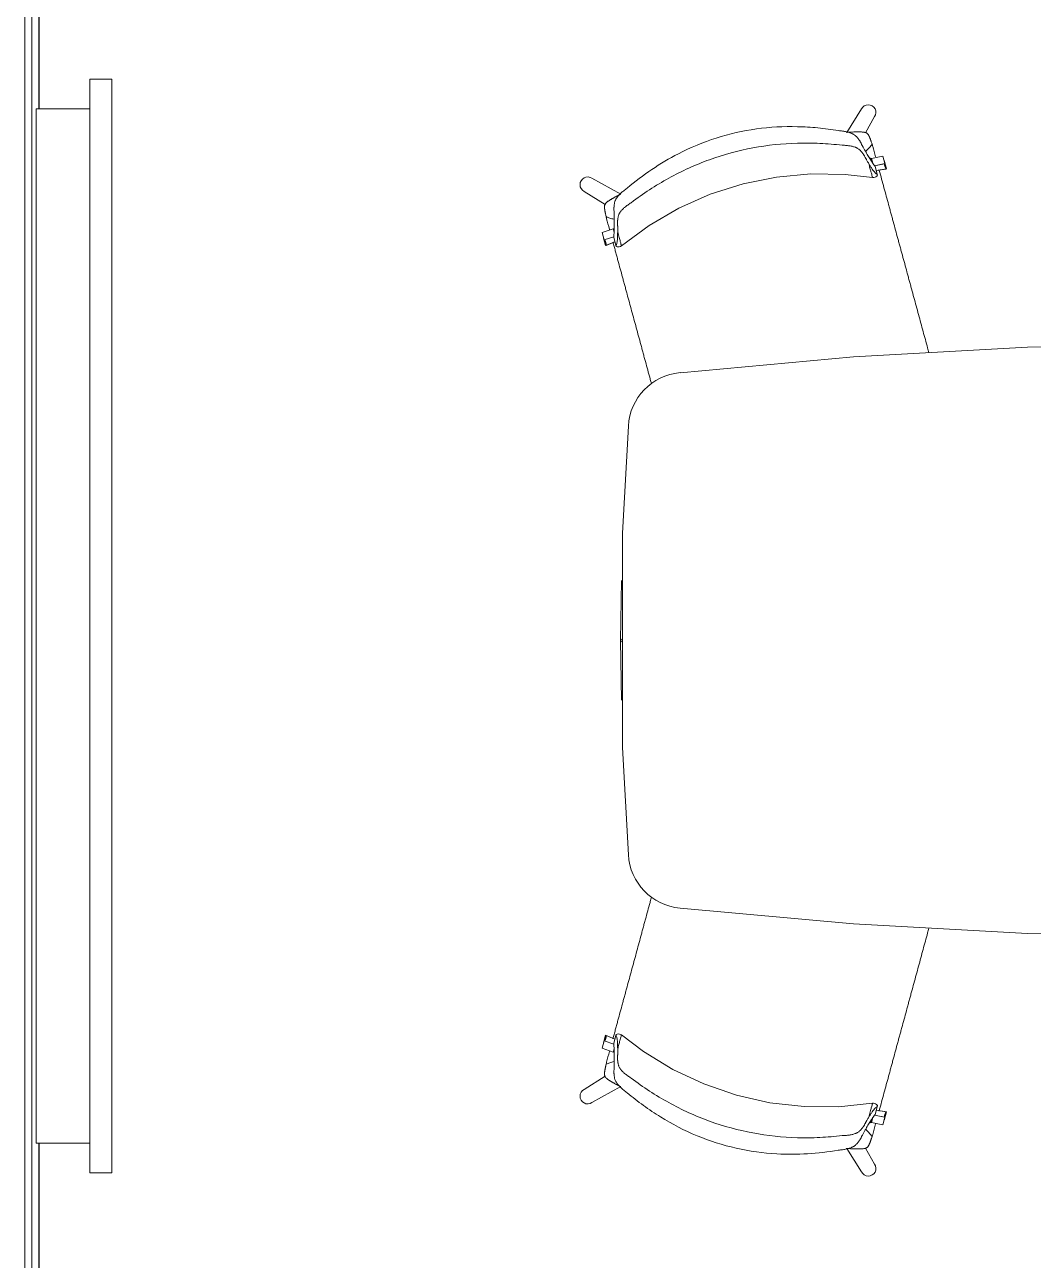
# Model space of a CAD drawing. Header units: millimetres. Extents: x 90978 to 295199, y -4084 to 97293.
# Drawn here: x 168356 to 170091, y 20368 to 22495 of the extents above; entities that cross this region are included whole.
import ezdxf

# ---------------------------------------------------------------- set-up
doc = ezdxf.new("R2010")
doc.units = ezdxf.units.MM
doc.header["$MEASUREMENT"] = 0
doc.layers.get('0').update_dxf_attribs({"linetype": 'CONTINUOUS'})
for name, color, linetype, lineweight in [('A-DETL-THIN', 8, 'CONTINUOUS', 9), ('CSM-STL-XX-ZZ-M3-A-XXXX-00001_detached _19_04_21__rvt-1-Level 0$0$A-WALL', 7, 'CONTINUOUS', 9), ('CSM-STL-XX-ZZ-M3-A-XXXX-00001_detached _19_04_21__rvt-1-Level 0$0$E-ELEC-EQPM', 8, 'CONTINUOUS', 9), ('CSM-STL-XX-ZZ-M3-A-XXXX-00001_detached _19_04_21__rvt-1-Level 0$0$I-WALL', 7, 'CONTINUOUS', 9), ('G-IMPT', 8, 'CONTINUOUS', 9), ('I-FURN', 8, 'CONTINUOUS', 9)]:
    doc.layers.add(name, color=color, linetype=linetype, lineweight=lineweight)

# ---------------------------------------------------------------- blocks, each defined once
blk = doc.blocks.new('Synergy Type 3 - Desk Type 3_dwg_Family - 580997-310579-_3D_-768211-Level 0')
at = {"layer": 'G-IMPT'}
for p, q in [((-354.2, 2138.6), (-251.1, 2140.5)), ((-251.1, 2140.5), (-253.4, 2138.6)), ((-251.1, 2140.5), (-147.9, 2138.6)), ((-251.1, 2140.5), (-248.7, 2138.6)), ((-761.1, 1140.5), (-761, 1142)), ((258.9, 1140.5), (258.9, 1142)), ((-755.6, 842.3), (-755.6, 840.8)), ((-755.6, 840.8), (-739.2, 541.4)), ((237.1, 541.4), (253.5, 840.8)), ((253.5, 840.8), (253.5, 842.3)), ((-739.2, 541.4), (-739.2, 542.1)), ((-711.9, 242.9), (-739.2, 541.4)), ((209.8, 242.9), (237.1, 541.4)), ((237.1, 541.4), (237.1, 542.1)), ((-706.7, 220.4), (-711.9, 242.9)), ((204.6, 220.4), (209.8, 242.9)), ((-696.5, 199.7), (-706.7, 220.4)), ((204.6, 220.4), (194.4, 199.7)), ((-681.9, 181.8), (-696.5, 199.7)), ((-694.9, 198), (-696.5, 199.7)), ((194.4, 199.7), (179.8, 181.8)), ((-663.6, 167.8), (-681.9, 181.8)), ((-663.6, 167.8), (-666.8, 171)), ((179.8, 181.8), (161.4, 167.8)), ((179.8, 181.8), (176, 179.6)), ((179.8, 181.8), (177.8, 181)), ((-642.5, 158.4), (-663.6, 167.8)), ((-642.5, 158.4), (-645.7, 160.9)), ((-642.5, 158.4), (-644.5, 160.3)), ((-642.5, 158.4), (-643.8, 160.1)), ((-642.5, 158.4), (-619.8, 154.1)), ((-619.8, 154.1), (-621.7, 155.9)), ((-619.8, 154.1), (-435.6, 143.9)), ((117.7, 154.1), (-66.5, 143.9)), ((140.4, 158.4), (117.7, 154.1)), ((123.2, 156.5), (117.7, 154.1)), ((121.3, 156.2), (117.7, 154.1)), ((120.3, 156), (117.7, 154.1)), ((119.6, 155.9), (117.7, 154.1)), ((161.4, 167.8), (140.4, 158.4)), ((147.1, 162.4), (140.4, 158.4)), ((-443.2, 146.6), (-435.6, 143.9)), ((-435.6, 143.9), (-437.7, 146.6)), ((-435.6, 143.9), (-251.1, 140.5)), ((-251.1, 140.5), (-259.1, 147.1)), ((-251.1, 140.5), (-242.9, 147.2)), ((-66.5, 143.9), (-251.1, 140.5)), ((-55.9, 147.7), (-66.5, 143.9)), ((-66.5, 143.9), (-63.6, 147.7))]:
    blk.add_line(p, q, dxfattribs=at)

msp = doc.modelspace()

# ---------------------------------------------------------------- linework, layer by layer
at = {"layer": 'A-DETL-THIN'}
for p, q in [((170081.3, 21939.5), (169782, 21923.1)), ((170381.1, 21945), (170081.3, 21939.5)), ((169782, 21923.1), (169483.5, 21895.8)), ((169394.7, 21803.8), (169384.5, 21619.5)), ((169384.5, 21619.5), (169384.5, 21250.5)), ((169384.5, 21250.5), (169394.7, 21066.2)), ((169483.5, 20974.2), (169782, 20946.9)), ((169782, 20946.9), (170081.3, 20930.5)), ((170081.3, 20930.5), (170381.1, 20925))]:
    msp.add_line(p, q, dxfattribs=at)
for centre, start, end in [((169492.4, 21798.4), 95.2182, 176.8357), ((169492.4, 21071.7), 183.1736, 264.7725)]:
    msp.add_arc(centre, 97.9, start, end, dxfattribs=at)
at = {"layer": 'CSM-STL-XX-ZZ-M3-A-XXXX-00001_detached _19_04_21__rvt-1-Level 0$0$A-WALL'}
for p, q in [((168355.8, 16174.2), (168355.8, 26395.4)), ((168368.3, 16189.2), (168368.3, 26380.4))]:
    msp.add_line(p, q, dxfattribs=at)
at = {"layer": 'CSM-STL-XX-ZZ-M3-A-XXXX-00001_detached _19_04_21__rvt-1-Level 0$0$E-ELEC-EQPM'}
for p, q in [((168505.8, 22400.8), (168467.7, 22400.8)), ((168467.7, 22400.8), (168467.7, 22350)), ((168505.8, 22400.8), (168467.7, 22400.8)), ((168467.7, 22400.8), (168467.7, 20518.8)), ((168505.8, 20518.8), (168505.8, 22400.8)), ((168505.8, 20518.8), (168505.8, 22400.8)), ((168467.7, 22350), (168375.8, 22350)), ((168375.8, 22350), (168375.8, 20569.6)), ((168467.7, 22350), (168375.8, 22350)), ((168375.8, 22350), (168375.8, 20569.6)), ((168375.8, 20569.6), (168467.7, 20569.6)), ((168375.8, 20569.6), (168467.7, 20569.6)), ((168467.7, 20569.6), (168467.7, 20518.8)), ((168467.7, 20518.8), (168505.8, 20518.8)), ((168467.7, 20518.8), (168505.8, 20518.8))]:
    msp.add_line(p, q, dxfattribs=at)
at = {"layer": 'CSM-STL-XX-ZZ-M3-A-XXXX-00001_detached _19_04_21__rvt-1-Level 0$0$I-WALL', "lineweight": 30}
for p, q in [((168380.8, 22350), (168380.8, 22600.8)), ((168380.8, 20318.8), (168380.8, 20569.6))]:
    msp.add_line(p, q, dxfattribs=at)
at = {"layer": 'I-FURN'}
for p, q in [((169795.8, 22349.7), (169770.4, 22309.4)), ((169802.9, 22308.7), (169818.3, 22336.5)), ((169813.1, 22264.7), (169832.7, 22268.6)), ((169832.7, 22268.6), (169836.2, 22255.7)), ((169813.7, 22258.7), (169812.2, 22264.4)), ((169815.4, 22256.2), (169813.1, 22264.7)), ((169836.2, 22255.7), (169818.1, 22252.1)), ((169835.2, 22255.5), (169818.2, 22252)), ((169822.6, 22237.6), (169819.1, 22250.8)), ((169821, 22243.8), (169839, 22246.4)), ((169821, 22243.6), (169838.1, 22246.2)), ((169839, 22246.4), (169835.5, 22259.3)), ((169381.5, 22203), (169331.9, 22230.4)), ((169591.9, 22220.7), (169649.8, 22232.5)), ((169649.8, 22232.5), (169708.7, 22238)), ((169708.7, 22238), (169767.8, 22237.1)), ((169767.8, 22237.1), (169814.8, 22231.7)), ((169817, 22231.7), (169814.8, 22231.7)), ((169819.1, 22232.3), (169817, 22231.7)), ((169820.5, 22233), (169819.1, 22232.3)), ((169822, 22234.2), (169820.5, 22233)), ((169823.2, 22235.6), (169822, 22234.2)), ((169318.6, 22207.9), (169354.9, 22185.1)), ((169481.5, 22178.8), (169535.5, 22202.8)), ((169535.5, 22202.8), (169591.9, 22220.7)), ((169430.4, 22149.1), (169481.5, 22178.8)), ((169349.6, 22137.1), (169368.4, 22143.6)), ((169368.4, 22143.6), (169370, 22137.9)), ((169369.4, 22143.9), (169370.1, 22141)), ((169382.8, 22114.1), (169430.4, 22149.1)), ((169353.1, 22124.2), (169349.6, 22137.1)), ((169351.8, 22127.6), (169355.3, 22114.8)), ((169369.5, 22129.9), (169353.1, 22124.2)), ((169355.3, 22114.8), (169371.4, 22121.3)), ((169356.2, 22115), (169371.4, 22121.2)), ((169373, 22115.2), (169369.4, 22128.4)), ((169373.5, 22113.2), (169375.3, 22112.6)), ((169375.3, 22112.6), (169377.2, 22112.3)), ((169377.2, 22112.3), (169378.7, 22112.4)), ((169378.7, 22112.4), (169380.9, 22113)), ((169380.9, 22113), (169382.8, 22114.1)), ((169375.6, 20757.5), (169373.5, 20756.8)), ((169377.8, 20757.7), (169375.6, 20757.5)), ((169379.3, 20757.5), (169377.8, 20757.7)), ((169381.1, 20756.9), (169379.3, 20757.5)), ((169382.8, 20755.9), (169381.1, 20756.9)), ((169349.6, 20732.9), (169353.1, 20745.8)), ((169355.3, 20755.3), (169351.8, 20742.4)), ((169353.1, 20745.8), (169369.5, 20740.1)), ((169371.4, 20748.8), (169355.3, 20755.3)), ((169371.4, 20748.8), (169356.2, 20755)), ((169369.4, 20741.6), (169373, 20754.8)), ((169420.5, 20727.5), (169382.8, 20755.9)), ((169368.4, 20726.4), (169349.6, 20732.9)), ((169370, 20732.1), (169368.4, 20726.4)), ((169370.1, 20729), (169369.4, 20726.1)), ((169471, 20696.7), (169420.5, 20727.5)), ((169524.6, 20671.6), (169471, 20696.7)), ((169354.9, 20684.9), (169318.6, 20662.1)), ((169580.5, 20652.4), (169524.6, 20671.6)), ((169331.9, 20639.6), (169381.5, 20667)), ((169638.2, 20639.3), (169580.5, 20652.4)), ((169696.9, 20632.6), (169638.2, 20639.3)), ((169756, 20632.2), (169696.9, 20632.6)), ((169814.8, 20638.3), (169756, 20632.2)), ((169814.8, 20638.3), (169816.7, 20638.3)), ((169816.7, 20638.3), (169818.5, 20637.9)), ((169818.5, 20637.9), (169819.9, 20637.3)), ((169819.1, 20619.2), (169822.6, 20632.4)), ((169819.9, 20637.3), (169821.8, 20636)), ((169821.8, 20636), (169823.2, 20634.4)), ((169812.2, 20605.6), (169813.7, 20611.3)), ((169813.1, 20605.3), (169815.4, 20613.9)), ((169818.1, 20617.9), (169836.2, 20614.3)), ((169818.2, 20618), (169835.2, 20614.6)), ((169838.1, 20623.8), (169821, 20626.4)), ((169839, 20623.6), (169821, 20626.2)), ((169836.2, 20614.3), (169832.7, 20601.4)), ((169835.5, 20610.7), (169839, 20623.6)), ((169832.7, 20601.4), (169813.1, 20605.3)), ((169770.4, 20560.6), (169795.8, 20520.3)), ((169818.3, 20533.5), (169802.9, 20561.3))]:
    msp.add_line(p, q, dxfattribs=at)
for centre, start, end in [((169807.5, 22343.9), 325.6202, 153.2364), ((169324.5, 22219.6), 55.6436, 243.2599), ((169324.5, 20650.4), 116.7401, 304.3564), ((169807.5, 20526.2), 206.7636, 34.3798)]:
    msp.add_arc(centre, 13.1, start, end, dxfattribs=at)
for centre, major_axis, start_param, end_param in [((169850, 22268.8), (16.8, 4.6), 3.380441, 3.464082), ((169852.6, 22255.7), (16.8, 4.6), 2.884586, 3.464082), ((169853.5, 22256), (16.8, 4.6), 2.884586, 3.464082), ((169334.5, 22128.5), (16.8, 4.6), 5.960696, 6.044337), ((169338, 22115.6), (16.8, 4.6), 5.960696, 6.540192), ((169338.9, 22115.9), (16.8, 4.6), 5.960696, 6.540192), ((169334.5, 20741.5), (16.8, -4.6), 0.238848, 0.322489), ((169338, 20754.4), (16.8, -4.6), 6.026179, 6.605675), ((169338.9, 20754.1), (16.8, -4.6), 6.026179, 6.605675), ((169850, 20601.2), (16.8, -4.6), 2.819103, 2.902745), ((169852.6, 20614.3), (16.8, -4.6), 2.819103, 3.398599), ((169853.5, 20614), (16.8, -4.6), 2.819103, 3.398599)]:
    msp.add_ellipse(centre, major_axis=major_axis, ratio=0.978487, start_param=start_param, end_param=end_param, dxfattribs=at)
for points, knots in [([(169392.7, 22213.6), (169406.3, 22225), (169434.5, 22246.4), (169485.3, 22276.5), (169545.3, 22301.7), (169614.6, 22317.3), (169673.7, 22320.4), (169720.8, 22317.6), (169744.1, 22314.4), (169755.8, 22312.4)], [-1, -1, -1, -1, -0.863636, -0.727273, -0.545455, -0.363636, -0.181818, -0.090909, 0, 0, 0, 0]), ([(169755.8, 22312.4), (169758.5, 22312.2), (169763.5, 22311.7), (169769.1, 22310.6), (169773.1, 22309.6), (169775.9, 22308.7), (169778.1, 22307.9), (169779.5, 22307.3), (169780.3, 22307), (169780.8, 22306.7), (169781.4, 22306.4), (169782.1, 22306), (169783.3, 22305.3), (169784.8, 22304.3), (169786.3, 22302.9), (169787.6, 22301.5), (169788.8, 22300.1), (169789.9, 22298.6), (169790.8, 22297.5), (169791.3, 22296.7), (169791.7, 22296.3), (169791.9, 22296), (169792.2, 22295.6), (169792.5, 22295.2), (169793, 22294.5), (169793.7, 22293.4), (169794.4, 22292.2), (169795.2, 22290.6), (169795.9, 22289.1), (169796.6, 22287.5), (169797.3, 22286.4), (169797.9, 22285.2), (169798.8, 22283.7), (169800.3, 22281.1), (169802.4, 22277.4), (169804.7, 22273.4), (169806.9, 22269.6), (169809.1, 22266), (169811.1, 22262.6), (169813.1, 22259.6), (169814.3, 22257.9), (169814.8, 22257)], [0, 0, 0, 0, 0.035714, 0.071429, 0.089286, 0.107143, 0.125, 0.133929, 0.138393, 0.142857, 0.147321, 0.151786, 0.160714, 0.178571, 0.196429, 0.214286, 0.232143, 0.25, 0.267857, 0.276786, 0.28125, 0.285714, 0.290179, 0.294643, 0.303571, 0.321429, 0.339286, 0.357143, 0.392857, 0.410714, 0.428571, 0.446429, 0.464286, 0.5, 0.571429, 0.642857, 0.714286, 0.785714, 0.857143, 0.928571, 1, 1, 1, 1]), ([(169773, 22309.7), (169775.4, 22309.8), (169779.2, 22310), (169783.8, 22310.2), (169786.3, 22310.3), (169788.2, 22310.3), (169789.9, 22310.3), (169791.6, 22310.3), (169793.2, 22310.3), (169795, 22310.2), (169796.9, 22310.1), (169798.7, 22309.9), (169800.1, 22309.7), (169801.2, 22309.5), (169802, 22309.3), (169802.7, 22309.1), (169803.7, 22308.7), (169804.9, 22308), (169806.1, 22307.1), (169807, 22306.1), (169807.8, 22305), (169808.4, 22303.8), (169809, 22302.7), (169809.3, 22301.9), (169809.5, 22301.4), (169809.7, 22301.1), (169809.8, 22300.7), (169810, 22300.2), (169810.3, 22299.4), (169810.8, 22298.2), (169811.2, 22297.1), (169811.5, 22296.1), (169811.8, 22295.4), (169812, 22294.6), (169812.4, 22293.5), (169813, 22291.7), (169813.6, 22290.1), (169813.9, 22289.1)], [0, 0, 0, 0, 0.125, 0.1875, 0.21875, 0.25, 0.28125, 0.3125, 0.34375, 0.375, 0.40625, 0.4375, 0.46875, 0.484375, 0.5, 0.515625, 0.53125, 0.5625, 0.59375, 0.625, 0.65625, 0.6875, 0.71875, 0.734375, 0.742188, 0.75, 0.757812, 0.765625, 0.78125, 0.8125, 0.84375, 0.859375, 0.875, 0.890625, 0.90625, 0.9375, 1, 1, 1, 1]), ([(169762.6, 22287.3), (169749.8, 22288.8), (169724.2, 22291), (169672.7, 22291.5), (169608.5, 22284.8), (169533.7, 22264.4), (169475, 22237.7), (169430.8, 22211.1), (169409.8, 22196.3), (169399.6, 22188.4)], [-1, -1, -1, -1, -0.9, -0.8, -0.6, -0.4, -0.2, -0.1, 0, 0, 0, 0]), ([(169802.7, 22276.8), (169803.4, 22277.3), (169805.8, 22279.4), (169809.6, 22283.3), (169812.5, 22287.1), (169813.9, 22289.1)], [0.93303317, 0.93303317, 0.93303317, 0.93303317, 0.94444444, 0.97222222, 1, 1, 1, 1]), ([(169808.2, 22255.8), (169807.4, 22257.2), (169806.1, 22259.3), (169804.7, 22261.8), (169803.9, 22263.2), (169803.2, 22264.3), (169802.7, 22265.3), (169802, 22266.7), (169801.4, 22268), (169800.7, 22269.4), (169800.1, 22270.4), (169799.5, 22271.3), (169799, 22272), (169798.7, 22272.4), (169798.4, 22272.7), (169798.2, 22273), (169797.8, 22273.4), (169797.2, 22274.1), (169796.4, 22275.2), (169795.3, 22276.6), (169794, 22278), (169792.6, 22279.4), (169791, 22280.7), (169789.5, 22281.8), (169788.3, 22282.4), (169787.6, 22282.8), (169787.1, 22283), (169786.5, 22283.3), (169785.7, 22283.6), (169784.3, 22284.1), (169782.2, 22284.8), (169779.5, 22285.5), (169775.5, 22286.3), (169770.1, 22287), (169765.2, 22287.2), (169762.6, 22287.3)], [0, 0, 0, 0, 0.125, 0.1875, 0.21875, 0.25, 0.28125, 0.3125, 0.375, 0.40625, 0.4375, 0.46875, 0.484375, 0.492188, 0.5, 0.507812, 0.515625, 0.53125, 0.5625, 0.59375, 0.625, 0.65625, 0.6875, 0.71875, 0.734375, 0.742188, 0.75, 0.757812, 0.765625, 0.78125, 0.8125, 0.84375, 0.875, 0.9375, 1, 1, 1, 1]), ([(169808.2, 22255.8), (169809, 22252.9), (169810.4, 22247.7), (169812.1, 22241.5), (169813.4, 22237), (169814.1, 22234.4), (169814.4, 22233), (169814.6, 22232.3), (169814.8, 22231.9), (169814.8, 22231.7), (169814.8, 22231.7)], [0, 0, 0, 0, 0.1111111, 0.2222222, 0.3333333, 0.4444444, 0.5, 0.5555556, 0.6111111, 0.6625707, 0.6625707, 0.6625707, 0.6625707]), ([(169812.2, 22264.4), (169811.8, 22264.5), (169810.9, 22264.9), (169810, 22265.2), (169809.6, 22265.3)], [-0.8810546, -0.8810546, -0.8810546, -0.8810546, -0.6666667, -0.4718724, -0.4718724, -0.4718724, -0.4718724]), ([(169826, 22245.2), (169826.2, 22244.8), (169827.6, 22239.5), (169830.4, 22229.1), (169834.5, 22214.2), (169838.5, 22199.6), (169841.7, 22187.6), (169844.4, 22177.9), (169846.4, 22170.5), (169848.4, 22163.1), (169851.1, 22153.3), (169854.3, 22141.3), (169857.6, 22129.3), (169860.2, 22119.7), (169862.2, 22112.3), (169864.2, 22105), (169866.8, 22095.4), (169870.1, 22083.5), (169873.3, 22071.6), (169875.9, 22061.9), (169877.9, 22054.6), (169880, 22047.2), (169882.6, 22037.4), (169885.9, 22025.3), (169889.9, 22010.7), (169893.9, 21995.9), (169897.9, 21981.2), (169901.8, 21966.9), (169905.7, 21952.8), (169909, 21940.6), (169911, 21933.1), (169911.8, 21930.3)], [-0.896036, -0.896036, -0.896036, -0.896036, -0.8928571, -0.8571429, -0.8214286, -0.7857143, -0.75, -0.7321429, -0.7142857, -0.6964286, -0.6785714, -0.6428571, -0.6071429, -0.5892857, -0.5714286, -0.5535714, -0.5357143, -0.5, -0.4642857, -0.4464286, -0.4285714, -0.4107143, -0.3928571, -0.3571429, -0.3214286, -0.2857143, -0.25, -0.2142857, -0.1785714, -0.1428571, -0.1220289, -0.1220289, -0.1220289, -0.1220289]), ([(169822.7, 22237.3), (169822.8, 22236.9), (169823, 22236.2), (169823.2, 22235.6), (169823.2, 22235.7), (169823, 22236.3), (169822.8, 22237.1), (169822.6, 22237.6)], [0.4162183, 0.4162183, 0.4162183, 0.4162183, 0.5, 0.625, 0.75, 0.875, 1, 1, 1, 1]), ([(169356.3, 22164.5), (169356.1, 22165.6), (169355.7, 22167.2), (169355.3, 22169.1), (169355.1, 22170.2), (169354.9, 22171), (169354.8, 22171.8), (169354.6, 22172.8), (169354.4, 22174), (169354.1, 22175.2), (169354, 22176.1), (169353.9, 22176.6), (169353.9, 22177), (169353.8, 22177.4), (169353.7, 22177.9), (169353.6, 22178.8), (169353.5, 22180), (169353.5, 22181.4), (169353.6, 22182.7), (169353.9, 22184), (169354.4, 22185.4), (169355.1, 22186.5), (169355.8, 22187.4), (169356.3, 22188), (169356.9, 22188.6), (169357.7, 22189.3), (169358.8, 22190.2), (169360.3, 22191.3), (169361.9, 22192.3), (169363.4, 22193.3), (169364.8, 22194.2), (169366.2, 22195), (169367.7, 22195.8), (169369.3, 22196.8), (169371.6, 22198), (169375.6, 22200.1), (169379, 22201.9), (169381.1, 22203)], [0, 0, 0, 0, 0.0625, 0.09375, 0.109375, 0.125, 0.140625, 0.15625, 0.1875, 0.21875, 0.234375, 0.242188, 0.25, 0.257812, 0.265625, 0.28125, 0.3125, 0.34375, 0.375, 0.40625, 0.4375, 0.46875, 0.484375, 0.5, 0.515625, 0.53125, 0.5625, 0.59375, 0.625, 0.65625, 0.6875, 0.71875, 0.75, 0.78125, 0.8125, 0.875, 1, 1, 1, 1]), ([(169369.9, 22135.9), (169370.1, 22137.9), (169370.2, 22141.3), (169370.3, 22146.5), (169370.3, 22150.8), (169370.3, 22155.2), (169370.3, 22159.8), (169370.3, 22164), (169370.2, 22167.5), (169370.2, 22169.7), (169370.1, 22171.4), (169370, 22173.1), (169369.8, 22174.9), (169369.7, 22176.6), (169369.7, 22178), (169369.7, 22179.2), (169369.8, 22180.2), (169369.9, 22180.7), (169369.9, 22181.1), (169370, 22181.5), (169370, 22182), (169370.1, 22183), (169370.3, 22184.4), (169370.5, 22186.2), (169370.8, 22188), (169371.2, 22189.9), (169371.9, 22191.9), (169372.6, 22193.6), (169373.3, 22194.8), (169373.7, 22195.5), (169374, 22196), (169374.4, 22196.5), (169374.9, 22197.2), (169375.8, 22198.4), (169377.2, 22200.2), (169379.2, 22202.4), (169382.2, 22205.3), (169386.4, 22209.1), (169390.5, 22212.1), (169392.7, 22213.6)], [0, 0, 0, 0, 0.142857, 0.214286, 0.285714, 0.357143, 0.428571, 0.5, 0.535714, 0.571429, 0.589286, 0.607143, 0.642857, 0.660714, 0.678571, 0.696429, 0.705357, 0.709821, 0.714286, 0.71875, 0.723214, 0.732143, 0.75, 0.767857, 0.785714, 0.803571, 0.821429, 0.839286, 0.848214, 0.852679, 0.857143, 0.861607, 0.866071, 0.875, 0.892857, 0.910714, 0.928571, 0.964286, 1, 1, 1, 1]), ([(169399.6, 22188.4), (169397.4, 22187.1), (169393.3, 22184.4), (169388.9, 22181.1), (169386, 22178.4), (169383.9, 22176.4), (169382.5, 22174.7), (169381.5, 22173.6), (169381, 22172.9), (169380.6, 22172.4), (169380.3, 22171.9), (169379.9, 22171.2), (169379.2, 22170.1), (169378.4, 22168.4), (169377.7, 22166.5), (169377.2, 22164.6), (169376.9, 22162.7), (169376.6, 22161), (169376.4, 22159.6), (169376.3, 22158.6), (169376.2, 22158.1), (169376.1, 22157.7), (169376, 22157.3), (169376, 22156.9), (169375.9, 22156), (169375.8, 22154.9), (169375.8, 22153.7), (169375.9, 22152.2), (169376.1, 22150.8), (169376.2, 22149.3), (169376.2, 22148.1), (169376.2, 22146.8), (169376.2, 22145.2), (169376.2, 22142.3), (169376.2, 22139.8), (169376.2, 22138.2)], [0, 0, 0, 0, 0.0625, 0.125, 0.15625, 0.1875, 0.21875, 0.234375, 0.242188, 0.25, 0.257812, 0.265625, 0.28125, 0.3125, 0.34375, 0.375, 0.40625, 0.4375, 0.46875, 0.484375, 0.492188, 0.5, 0.507812, 0.515625, 0.53125, 0.5625, 0.59375, 0.625, 0.6875, 0.71875, 0.75, 0.78125, 0.8125, 0.875, 1, 1, 1, 1]), ([(169356.3, 22164.5), (169358.5, 22163.5), (169362.9, 22161.8), (169367.7, 22160.4), (169370.3, 22159.9), (169370.7, 22159.8)], [0, 0, 0, 0, 0.02777778, 0.05555556, 0.06066679, 0.06066679, 0.06066679, 0.06066679]), ([(169434.5, 21876.6), (169434.3, 21877.3), (169433.4, 21880.5), (169431.2, 21888.5), (169427.9, 21900.5), (169424.7, 21912.5), (169422, 21922.2), (169420, 21929.6), (169418, 21937), (169415.4, 21946.7), (169412.1, 21958.8), (169408.2, 21973.2), (169404.2, 21987.8), (169400.2, 22002.4), (169396.3, 22016.8), (169393, 22028.8), (169390.4, 22038.5), (169388.4, 22045.8), (169386.4, 22053.2), (169383.8, 22062.7), (169380.6, 22074.5), (169377.3, 22086.4), (169374.7, 22096.2), (169372.7, 22103.7), (169370.6, 22111.2), (169369.1, 22116.8), (169368.2, 22120), (169368, 22120.7)], [-0.7016508, -0.7016508, -0.7016508, -0.7016508, -0.6964286, -0.6785714, -0.6428571, -0.6071429, -0.5892857, -0.5714286, -0.5535714, -0.5357143, -0.5, -0.4642857, -0.4285714, -0.3928571, -0.3571429, -0.3214286, -0.3035714, -0.2857143, -0.2678571, -0.25, -0.2142857, -0.1785714, -0.1607143, -0.1428571, -0.125, -0.1071429, -0.1022726, -0.1022726, -0.1022726, -0.1022726]), ([(169382.8, 22114.1), (169382.8, 22114.1), (169382.7, 22114.3), (169382.6, 22114.8), (169382.3, 22115.6), (169381.8, 22117.6), (169380.8, 22121.3), (169378.9, 22128.3), (169377.2, 22134.6), (169376.2, 22138.2)], [0.3374293, 0.3374293, 0.3374293, 0.3374293, 0.3888889, 0.4444444, 0.5138889, 0.5833333, 0.7222222, 0.8611111, 1, 1, 1, 1]), ([(169373, 22115.2), (169373.1, 22114.7), (169373.4, 22113.9), (169373.5, 22113.3), (169373.6, 22113.2), (169373.4, 22113.8), (169373.2, 22114.5), (169373.1, 22114.9)], [0, 0, 0, 0, 0.125, 0.25, 0.375, 0.5, 0.5828112, 0.5828112, 0.5828112, 0.5828112]), ([(169368, 20749.4), (169368.2, 20750), (169369.1, 20753.2), (169370.6, 20758.8), (169372.7, 20766.4), (169374.7, 20773.8), (169377.3, 20783.6), (169380.6, 20795.5), (169383.8, 20807.3), (169386.4, 20816.9), (169388.4, 20824.2), (169390.4, 20831.5), (169393, 20841.2), (169396.3, 20853.2), (169400.2, 20867.6), (169404.2, 20882.2), (169408.2, 20896.8), (169412.1, 20911.3), (169415.4, 20923.3), (169418, 20933.1), (169420, 20940.4), (169422, 20947.8), (169424.7, 20957.5), (169427.9, 20969.5), (169431.2, 20981.5), (169433.4, 20989.5), (169434.3, 20992.7), (169434.5, 20993.4)], [-0.8977274, -0.8977274, -0.8977274, -0.8977274, -0.8928571, -0.875, -0.8571429, -0.8392857, -0.8214286, -0.7857143, -0.75, -0.7321429, -0.7142857, -0.6964286, -0.6785714, -0.6428571, -0.6071429, -0.5714286, -0.5357143, -0.5, -0.4642857, -0.4464286, -0.4285714, -0.4107143, -0.3928571, -0.3571429, -0.3214286, -0.3035714, -0.2983352, -0.2983352, -0.2983352, -0.2983352]), ([(169911.8, 20939.7), (169911, 20936.9), (169909, 20929.5), (169905.7, 20917.3), (169901.8, 20903.1), (169897.9, 20888.8), (169893.9, 20874.1), (169889.9, 20859.3), (169885.9, 20844.7), (169882.6, 20832.6), (169880, 20822.8), (169877.9, 20815.4), (169875.9, 20808.1), (169873.3, 20798.4), (169870.1, 20786.5), (169866.8, 20774.6), (169864.2, 20765), (169862.2, 20757.7), (169860.2, 20750.4), (169857.6, 20740.7), (169854.3, 20728.7), (169851.1, 20716.7), (169848.4, 20706.9), (169846.4, 20699.5), (169844.4, 20692.1), (169841.7, 20682.4), (169838.5, 20670.4), (169834.5, 20655.8), (169830.4, 20640.9), (169827.6, 20630.6), (169826.2, 20625.2), (169826, 20624.8)], [-0.8779711, -0.8779711, -0.8779711, -0.8779711, -0.8571429, -0.8214286, -0.7857143, -0.75, -0.7142857, -0.6785714, -0.6428571, -0.6071429, -0.5892857, -0.5714286, -0.5535714, -0.5357143, -0.5, -0.4642857, -0.4464286, -0.4285714, -0.4107143, -0.3928571, -0.3571429, -0.3214286, -0.3035714, -0.2857143, -0.2678571, -0.25, -0.2142857, -0.1785714, -0.1428571, -0.1071429, -0.103964, -0.103964, -0.103964, -0.103964]), ([(169373.1, 20755.1), (169373.2, 20755.5), (169373.4, 20756.2), (169373.6, 20756.8), (169373.5, 20756.7), (169373.4, 20756.1), (169373.1, 20755.3), (169373, 20754.8)], [0.4171888, 0.4171888, 0.4171888, 0.4171888, 0.5, 0.625, 0.75, 0.875, 1, 1, 1, 1]), ([(169376.2, 20731.8), (169377, 20734.7), (169378.4, 20739.9), (169380.1, 20746.1), (169381.3, 20750.6), (169382, 20753.2), (169382.4, 20754.6), (169382.6, 20755.3), (169382.7, 20755.8), (169382.8, 20755.9), (169382.8, 20755.9)], [0, 0, 0, 0, 0.1111111, 0.2222222, 0.3333333, 0.4444444, 0.5, 0.5555556, 0.6111111, 0.6625707, 0.6625707, 0.6625707, 0.6625707]), ([(169392.7, 20656.4), (169390.5, 20657.9), (169386.4, 20660.9), (169382.2, 20664.7), (169379.2, 20667.6), (169377.2, 20669.8), (169375.8, 20671.6), (169374.9, 20672.8), (169374.4, 20673.5), (169374, 20674), (169373.7, 20674.6), (169373.3, 20675.2), (169372.6, 20676.4), (169371.9, 20678.1), (169371.2, 20680.1), (169370.8, 20682), (169370.5, 20683.8), (169370.3, 20685.6), (169370.1, 20687), (169370, 20688), (169370, 20688.5), (169369.9, 20688.9), (169369.9, 20689.3), (169369.8, 20689.9), (169369.7, 20690.8), (169369.7, 20692), (169369.7, 20693.4), (169369.8, 20695.2), (169370, 20696.9), (169370.1, 20698.6), (169370.2, 20699.9), (169370.2, 20701.2), (169370.2, 20703), (169370.2, 20706), (169370.3, 20710.2), (169370.3, 20714.8), (169370.3, 20719.2), (169370.3, 20723.5), (169370.2, 20727.4), (169370.1, 20731), (169370, 20733.1), (169369.9, 20734.1)], [0, 0, 0, 0, 0.035714, 0.071429, 0.089286, 0.107143, 0.125, 0.133929, 0.138393, 0.142857, 0.147321, 0.151786, 0.160714, 0.178571, 0.196429, 0.214286, 0.232143, 0.25, 0.267857, 0.276786, 0.28125, 0.285714, 0.290179, 0.294643, 0.303571, 0.321429, 0.339286, 0.357143, 0.392857, 0.410714, 0.428571, 0.446429, 0.464286, 0.5, 0.571429, 0.642857, 0.714286, 0.785714, 0.857143, 0.928571, 1, 1, 1, 1]), ([(169376.2, 20731.8), (169376.2, 20730.2), (169376.2, 20727.7), (169376.2, 20724.8), (169376.2, 20723.2), (169376.2, 20721.9), (169376.2, 20720.7), (169376.1, 20719.2), (169375.9, 20717.8), (169375.8, 20716.3), (169375.8, 20715.1), (169375.9, 20714), (169376, 20713.2), (169376, 20712.7), (169376.1, 20712.3), (169376.2, 20711.9), (169376.3, 20711.4), (169376.4, 20710.5), (169376.6, 20709.1), (169376.9, 20707.3), (169377.2, 20705.4), (169377.7, 20703.5), (169378.4, 20701.6), (169379.2, 20699.9), (169379.9, 20698.8), (169380.3, 20698.1), (169380.6, 20697.6), (169381, 20697.1), (169381.5, 20696.5), (169382.5, 20695.3), (169383.9, 20693.6), (169386, 20691.6), (169388.9, 20688.9), (169393.3, 20685.6), (169397.4, 20682.9), (169399.6, 20681.6)], [0, 0, 0, 0, 0.125, 0.1875, 0.21875, 0.25, 0.28125, 0.3125, 0.375, 0.40625, 0.4375, 0.46875, 0.484375, 0.492188, 0.5, 0.507812, 0.515625, 0.53125, 0.5625, 0.59375, 0.625, 0.65625, 0.6875, 0.71875, 0.734375, 0.742188, 0.75, 0.757812, 0.765625, 0.78125, 0.8125, 0.84375, 0.875, 0.9375, 1, 1, 1, 1]), ([(169381.1, 20667), (169379, 20668.1), (169375.6, 20669.9), (169371.6, 20672), (169369.3, 20673.2), (169367.7, 20674.2), (169366.2, 20675), (169364.8, 20675.9), (169363.4, 20676.7), (169361.9, 20677.7), (169360.3, 20678.7), (169358.8, 20679.8), (169357.7, 20680.7), (169356.9, 20681.4), (169356.3, 20682), (169355.8, 20682.6), (169355.1, 20683.5), (169354.4, 20684.6), (169353.9, 20686), (169353.6, 20687.3), (169353.5, 20688.6), (169353.5, 20690), (169353.6, 20691.2), (169353.7, 20692.1), (169353.8, 20692.6), (169353.9, 20693), (169353.9, 20693.4), (169354, 20693.9), (169354.1, 20694.8), (169354.4, 20696), (169354.6, 20697.2), (169354.8, 20698.2), (169354.9, 20699), (169355.1, 20699.8), (169355.3, 20700.9), (169355.7, 20702.8), (169356.1, 20704.4), (169356.3, 20705.5)], [0, 0, 0, 0, 0.125, 0.1875, 0.21875, 0.25, 0.28125, 0.3125, 0.34375, 0.375, 0.40625, 0.4375, 0.46875, 0.484375, 0.5, 0.515625, 0.53125, 0.5625, 0.59375, 0.625, 0.65625, 0.6875, 0.71875, 0.734375, 0.742188, 0.75, 0.757812, 0.765625, 0.78125, 0.8125, 0.84375, 0.859375, 0.875, 0.890625, 0.90625, 0.9375, 1, 1, 1, 1]), ([(169370.7, 20710.2), (169370.3, 20710.1), (169367.7, 20709.6), (169362.9, 20708.3), (169358.5, 20706.5), (169356.3, 20705.5)], [0.93933321, 0.93933321, 0.93933321, 0.93933321, 0.94444444, 0.97222222, 1, 1, 1, 1]), ([(169399.6, 20681.6), (169409.8, 20673.7), (169430.8, 20658.9), (169475, 20632.3), (169533.7, 20605.6), (169608.5, 20585.2), (169672.7, 20578.5), (169724.2, 20579), (169749.8, 20581.2), (169762.6, 20582.7)], [-1, -1, -1, -1, -0.9, -0.8, -0.6, -0.4, -0.2, -0.1, 0, 0, 0, 0]), ([(169755.8, 20557.6), (169738.3, 20554.6), (169703.2, 20550.5), (169644.1, 20550.2), (169579.6, 20559), (169512, 20580.7), (169459.5, 20607.9), (169420.3, 20634.2), (169401.7, 20648.8), (169392.7, 20656.4)], [-1, -1, -1, -1, -0.863636, -0.727273, -0.545455, -0.363636, -0.181818, -0.090909, 0, 0, 0, 0]), ([(169814.8, 20638.3), (169814.8, 20638.3), (169814.8, 20638.2), (169814.6, 20637.7), (169814.4, 20636.8), (169813.9, 20634.9), (169812.8, 20631.1), (169810.9, 20624.1), (169809.2, 20617.8), (169808.2, 20614.2)], [0.3374293, 0.3374293, 0.3374293, 0.3374293, 0.3888889, 0.4444444, 0.5138889, 0.5833333, 0.7222222, 0.8611111, 1, 1, 1, 1]), ([(169822.6, 20632.4), (169822.8, 20632.9), (169823, 20633.7), (169823.2, 20634.4), (169823.2, 20634.5), (169823, 20633.9), (169822.8, 20633.1), (169822.7, 20632.7)], [0, 0, 0, 0, 0.125, 0.25, 0.375, 0.5, 0.5837817, 0.5837817, 0.5837817, 0.5837817]), ([(169814.8, 20613), (169813.7, 20611.3), (169811.8, 20608.5), (169809.1, 20604), (169806.9, 20600.4), (169804.7, 20596.6), (169802.4, 20592.6), (169800.3, 20589), (169798.6, 20586), (169797.5, 20584), (169796.6, 20582.5), (169795.9, 20580.9), (169795.2, 20579.4), (169794.4, 20577.8), (169793.7, 20576.6), (169793, 20575.5), (169792.5, 20574.8), (169792.2, 20574.4), (169791.9, 20574.1), (169791.7, 20573.7), (169791.3, 20573.3), (169790.8, 20572.5), (169789.9, 20571.4), (169788.8, 20569.9), (169787.6, 20568.5), (169786.3, 20567.1), (169784.8, 20565.7), (169783.3, 20564.7), (169782.1, 20564), (169781.4, 20563.6), (169780.8, 20563.3), (169780.3, 20563), (169779.5, 20562.7), (169778.1, 20562.1), (169775.9, 20561.3), (169773.1, 20560.4), (169769.1, 20559.4), (169763.5, 20558.3), (169758.5, 20557.8), (169755.8, 20557.6)], [0, 0, 0, 0, 0.142857, 0.214286, 0.285714, 0.357143, 0.428571, 0.5, 0.535714, 0.571429, 0.589286, 0.607143, 0.642857, 0.660714, 0.678571, 0.696429, 0.705357, 0.709821, 0.714286, 0.71875, 0.723214, 0.732143, 0.75, 0.767857, 0.785714, 0.803571, 0.821429, 0.839286, 0.848214, 0.852679, 0.857143, 0.861607, 0.866071, 0.875, 0.892857, 0.910714, 0.928571, 0.964286, 1, 1, 1, 1]), ([(169762.6, 20582.7), (169765.2, 20582.8), (169770.1, 20583), (169775.5, 20583.7), (169779.5, 20584.5), (169782.2, 20585.2), (169784.3, 20585.9), (169785.7, 20586.4), (169786.5, 20586.7), (169787.1, 20587), (169787.6, 20587.2), (169788.3, 20587.6), (169789.5, 20588.2), (169791, 20589.3), (169792.6, 20590.6), (169794, 20592), (169795.3, 20593.4), (169796.4, 20594.8), (169797.2, 20595.9), (169797.8, 20596.6), (169798.2, 20597), (169798.4, 20597.3), (169798.7, 20597.6), (169799, 20598), (169799.5, 20598.7), (169800.1, 20599.6), (169800.7, 20600.6), (169801.4, 20602), (169802, 20603.3), (169802.7, 20604.7), (169803.2, 20605.7), (169803.9, 20606.8), (169804.7, 20608.2), (169806.1, 20610.7), (169807.4, 20612.8), (169808.2, 20614.2)], [0, 0, 0, 0, 0.0625, 0.125, 0.15625, 0.1875, 0.21875, 0.234375, 0.242188, 0.25, 0.257812, 0.265625, 0.28125, 0.3125, 0.34375, 0.375, 0.40625, 0.4375, 0.46875, 0.484375, 0.492188, 0.5, 0.507812, 0.515625, 0.53125, 0.5625, 0.59375, 0.625, 0.6875, 0.71875, 0.75, 0.78125, 0.8125, 0.875, 1, 1, 1, 1]), ([(169813.9, 20580.9), (169812.5, 20582.9), (169809.6, 20586.7), (169805.8, 20590.6), (169803.4, 20592.7), (169802.7, 20593.3)], [0, 0, 0, 0, 0.02777778, 0.05555556, 0.06696683, 0.06696683, 0.06696683, 0.06696683]), ([(169809.6, 20604.7), (169810, 20604.8), (169811, 20605.1), (169811.8, 20605.5), (169812.2, 20605.7)], [-0.5281276, -0.5281276, -0.5281276, -0.5281276, -0.3333333, -0.1189454, -0.1189454, -0.1189454, -0.1189454]), ([(169813.9, 20580.9), (169813.6, 20579.9), (169813, 20578.3), (169812.4, 20576.5), (169812, 20575.4), (169811.8, 20574.6), (169811.5, 20573.9), (169811.2, 20572.9), (169810.8, 20571.8), (169810.3, 20570.6), (169810, 20569.8), (169809.8, 20569.3), (169809.7, 20568.9), (169809.5, 20568.6), (169809.3, 20568.1), (169809, 20567.3), (169808.4, 20566.2), (169807.8, 20565), (169807, 20563.9), (169806.1, 20562.9), (169804.9, 20562), (169803.7, 20561.4), (169802.7, 20561), (169802, 20560.7), (169801.2, 20560.5), (169800.1, 20560.3), (169798.7, 20560.1), (169796.9, 20559.9), (169795, 20559.8), (169793.2, 20559.7), (169791.6, 20559.7), (169789.9, 20559.7), (169788.2, 20559.7), (169786.3, 20559.8), (169783.8, 20559.8), (169779.2, 20560), (169775.4, 20560.2), (169773, 20560.3)], [0, 0, 0, 0, 0.0625, 0.09375, 0.109375, 0.125, 0.140625, 0.15625, 0.1875, 0.21875, 0.234375, 0.242188, 0.25, 0.257812, 0.265625, 0.28125, 0.3125, 0.34375, 0.375, 0.40625, 0.4375, 0.46875, 0.484375, 0.5, 0.515625, 0.53125, 0.5625, 0.59375, 0.625, 0.65625, 0.6875, 0.71875, 0.75, 0.78125, 0.8125, 0.875, 1, 1, 1, 1])]:
    msp.add_open_spline(points, degree=3, knots=knots, dxfattribs=at)
for points in [[(169773, 22309.7), (169771.8, 22309.6), (169770.5, 22309.5), (169769.3, 22309.4)], [(169769.4, 22309.4), (169770.6, 22309.5), (169771.8, 22309.6), (169773, 22309.7)], [(169813.9, 22289.1), (169814.1, 22288.5), (169814.5, 22287.3), (169814.9, 22286), (169815.1, 22285.4)], [(169815.1, 22285.4), (169816.7, 22279.5), (169818.4, 22273.5), (169820.1, 22267.2)], [(169822.6, 22237.6), (169822.2, 22237.7), (169821.1, 22238.1), (169819.1, 22239.8), (169816.8, 22242.6), (169814.3, 22246.2), (169811.4, 22250.6), (169809.3, 22254), (169808.2, 22255.8)], [(169814.8, 22257), (169815.6, 22255.9), (169817, 22253.7), (169818.4, 22251.7), (169819.1, 22250.8)], [(169357.1, 22160.8), (169357, 22161.4), (169356.7, 22162.7), (169356.4, 22163.9), (169356.3, 22164.5)], [(169362.1, 22142.5), (169360.4, 22148.8), (169358.7, 22154.9), (169357.1, 22160.8)], [(169369.4, 22128.4), (169369.5, 22129.5), (169369.7, 22131.9), (169369.8, 22134.6), (169369.9, 22135.9)], [(169376.2, 22138.2), (169376.2, 22136.1), (169376.2, 22132.1), (169375.9, 22126.9), (169375.5, 22122.4), (169374.9, 22118.9), (169374.1, 22116.5), (169373.4, 22115.5), (169373, 22115.2)], [(169369.9, 20734.1), (169369.8, 20735.5), (169369.7, 20738.1), (169369.5, 20740.5), (169369.4, 20741.6)], [(169373, 20754.8), (169373.4, 20754.5), (169374.1, 20753.5), (169374.9, 20751.1), (169375.5, 20747.6), (169375.9, 20743.1), (169376.2, 20737.9), (169376.2, 20733.9), (169376.2, 20731.8)], [(169357.1, 20709.2), (169358.7, 20715.2), (169360.4, 20721.3), (169362.1, 20727.5)], [(169356.3, 20705.5), (169356.4, 20706.1), (169356.7, 20707.3), (169357, 20708.6), (169357.1, 20709.2)], [(169808.2, 20614.2), (169809.3, 20616), (169811.4, 20619.4), (169814.3, 20623.8), (169816.8, 20627.4), (169819.1, 20630.2), (169821.1, 20631.9), (169822.2, 20632.3), (169822.6, 20632.4)], [(169819.1, 20619.2), (169818.4, 20618.3), (169817, 20616.3), (169815.6, 20614.1), (169814.8, 20613)], [(169820.1, 20602.8), (169818.4, 20596.5), (169816.7, 20590.5), (169815.1, 20584.6)], [(169815.1, 20584.6), (169814.9, 20584), (169814.5, 20582.7), (169814.1, 20581.5), (169813.9, 20580.9)], [(169769.3, 20560.6), (169770.5, 20560.5), (169771.8, 20560.4), (169773, 20560.3)], [(169773, 20560.3), (169771.8, 20560.4), (169770.6, 20560.5), (169769.4, 20560.6)]]:
    msp.add_open_spline(points, degree=3, dxfattribs=at)

# ---------------------------------------------------------------- block references
at = {"rotation": 90.00000000000007}
msp.add_blockref('Synergy Type 3 - Desk Type 3_dwg_Family - 580997-310579-_3D_-768211-Level 0', (171521.6, 21686.1), dxfattribs=at)
msp.add_blockref('Synergy Type 3 - Desk Type 3_dwg_Family - 580997-310579-_3D_-768211-Level 0', (171521.6, 21686.1), dxfattribs=at)

doc.saveas('drawing.dxf')
